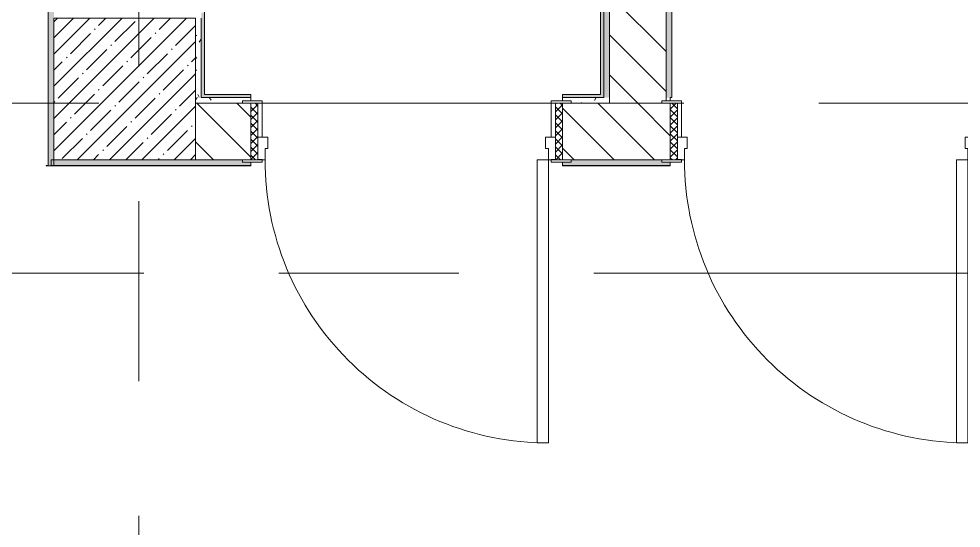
# Model space of a CAD drawing. Header units: millimetres. Extents: x -2766 to 205613, y -8553 to 29000.
# Drawn here: x 13586 to 16911, y 9599 to 11398 of the extents above; entities that cross this region are included whole.
import ezdxf

# ---------------------------------------------------------------- set-up
doc = ezdxf.new("R2010")
doc.units = ezdxf.units.MM
doc.linetypes.add('Осевая', pattern=[3175, 635, -476.25, 1587.5, -476.25])
for name, color, linetype, lineweight in [('A-DOOR', 7, 'Continuous', 9), ('A-DOOR-FRAM-2', 7, 'Continuous', 9), ('A-WALL', 7, 'Continuous', 9), ('I-WALL', 7, 'Continuous', 9), ('S-COLS', 7, 'Continuous', 9), ('Оси-2', 7, 'Осевая', 9)]:
    doc.layers.add(name, color=color, linetype=linetype, lineweight=lineweight)
for name, color, linetype, lineweight, true_color in [('A-DOOR-1', 7, 'Continuous', 9, 0xc0c0c0), ('A-DOOR-FRAM-1', 7, 'Continuous', 9, 0xc0c0c0), ('A-WALL-1', 9, 'Continuous', 9, 0x808080), ('A-WALL-FNSH-1', 9, 'Continuous', 9, 0x808080)]:
    doc.layers.add(name, color=color, linetype=linetype, lineweight=lineweight, true_color=true_color)
pattern_1 = [(135, (0, 0), (-70.71068, -70.71068), [])]
pattern_2 = [(0, (0, 0), (121.92, 30.48), [10.058, -81.382, 10.058, -81.382, -487.68]), (0, (0, 0), (121.92, 30.48), [-182.88, 10.058, -172.822, 10.058, -81.382, -213.36]), (0, (0, 0), (121.92, 30.48), [-457.2, 10.058, -50.902, 10.058, -142.342]), (120, (45.72, 15.24), (-87.356454, 90.345817), [10.058, -81.382, 10.058, -81.382, -487.68]), (120, (45.72, 15.24), (-87.356454, 90.345817), [-182.88, 10.058, -172.822, 10.058, -81.382, -213.36]), (120, (45.72, 15.24), (-87.356454, 90.345817), [-457.2, 10.058, -50.902, 10.058, -142.342]), (240, (60.96, 76.2), (-34.563546, -120.825817), [10.058, -81.382, 10.058, -81.382, -487.68]), (240, (60.96, 76.2), (-34.563546, -120.825817), [-182.88, 10.058, -172.822, 10.058, -81.382, -213.36]), (240, (60.96, 76.2), (-34.563546, -120.825817), [-457.2, 10.058, -50.902, 10.058, -142.342])]

# ---------------------------------------------------------------- blocks, each defined once
blk = doc.blocks.new('110_Дверь_СКБ_1Ст_Внутренняя1 - Д-4 1100x2100h_су мгн-32375332-План расстановки мебели и оборудования 2 этажа в осях 1-12')
at = {"layer": 'A-DOOR'}
h = blk.add_hatch(dxfattribs=at)
h.set_pattern_fill('FP_13', color=256, style=0, pattern_type=2)
h.set_pattern_definition([(135, (1751.41, 164.685), (-14.14214, -14.14214), []), (225, (1751.41, 164.685), (14.14214, -14.14214), [])])
h.paths.add_polyline_path([(562.5, 100), (537.5, 100), (537.5, -100), (562.5, -100)])
at = {"layer": 'A-DOOR-FRAM-2'}
h = blk.add_hatch(dxfattribs=at)
h.set_pattern_fill('FP_14', color=256, style=0, pattern_type=2)
h.set_pattern_definition([(45, (-371.384, 164.685), (-14.1421, 14.1421), []), (135, (-371.384, 164.685), (-14.1421, -14.1421), [])])
h.paths.add_polyline_path([(-512.5, 100), (-537.5, 100), (-537.5, -100), (-512.5, -100)])
at = {"layer": 'A-DOOR-1'}
for p, q in [((-487.5, 1100), (-487.5, 100)), ((-447.5, 1100), (-487.5, 1100)), ((-447.5, 100), (-447.5, 1100)), ((-487.5, 100), (-447.5, 100))]:
    blk.add_line(p, q, dxfattribs=at)
blk.add_arc((-487.5, 100), 1000, 360, 90, dxfattribs=at)
at = {"layer": 'A-DOOR-FRAM-1'}
for p, q in [((-497.5, 108), (-567.5, 108)), ((-567.5, 108), (-567.5, 100)), ((-567.5, 100), (-497.5, 100)), ((-512.5, 100), (-537.5, 100)), ((-537.5, 100), (-537.5, -100)), ((-487.5, 100), (-512.5, 100)), ((-512.5, 100), (-512.5, 20)), ((-512.5, -100), (-512.5, 100)), ((-497.5, 100), (-512.5, 100)), ((-512.5, 100), (-512.5, 99)), ((-497.5, 100), (-497.5, 108)), ((-497.5, 99), (-497.5, 100)), ((-487.5, 60), (-487.5, 100)), ((512.5, 100), (512.5, 60)), ((537.5, 100), (512.5, 100)), ((592.5, 108), (522.5, 108)), ((522.5, 108), (522.5, 100)), ((537.5, 100), (522.5, 100)), ((522.5, 100), (522.5, 99)), ((522.5, 100), (592.5, 100)), ((537.5, 20), (537.5, 100)), ((562.5, 100), (537.5, 100)), ((537.5, 100), (537.5, -100)), ((537.5, 99), (537.5, 100)), ((562.5, -100), (562.5, 100)), ((592.5, 100), (592.5, 108)), ((-512.5, 99), (-497.5, 99)), ((522.5, 99), (537.5, 99)), ((-477.5, 60), (-487.5, 60)), ((-477.5, 20), (-477.5, 60)), ((512.5, 60), (502.5, 60)), ((502.5, 60), (502.5, 20)), ((-512.5, 20), (-477.5, 20)), ((-497.5, 20), (-512.5, 20)), ((-512.5, 20), (-512.5, -100)), ((-497.5, -100), (-497.5, 20)), ((502.5, 20), (537.5, 20)), ((537.5, 20), (522.5, 20)), ((522.5, 20), (522.5, -100)), ((537.5, -100), (537.5, 20)), ((-497.5, -100), (-567.5, -100)), ((-567.5, -100), (-567.5, -108)), ((-567.5, -108), (-497.5, -108)), ((-537.5, -100), (-512.5, -100)), ((-512.5, -100), (-497.5, -100)), ((-497.5, -108), (-497.5, -100)), ((522.5, -100), (537.5, -100)), ((592.5, -100), (522.5, -100)), ((522.5, -100), (522.5, -108)), ((522.5, -108), (592.5, -108)), ((537.5, -100), (562.5, -100)), ((592.5, -108), (592.5, -100))]:
    blk.add_line(p, q, dxfattribs=at)
blk = doc.blocks.new('BSC_Колонна _Прямоугольная - 500х500-V45-План расстановки мебели и оборудования 2 этажа в осях 1-12')
at = {"layer": 'S-COLS'}
h = blk.add_hatch(dxfattribs=at)
h.set_pattern_fill('FP_57', color=256, style=0, pattern_type=2)
h.set_pattern_definition([(45, (-13960, -11150), (-57.02463, 57.02463), []), (45, (-13902.975, -11150), (-57.02463, 57.02463), [100.806, -20.161, 3.353, -16.808])])
h.paths.add_polyline_path([(-250, -250), (250, -250), (250, 250), (-250, 250)])
for p, q in [((250, 250), (-250, 250)), ((-250, 250), (-250, -250)), ((250, -250), (250, 250)), ((-250, -250), (250, -250))]:
    blk.add_line(p, q, dxfattribs=at)

msp = doc.modelspace()

# ---------------------------------------------------------------- hatches: boundary and pattern name
at = {"layer": 'I-WALL'}
h = msp.add_hatch(dxfattribs=at)
h.set_pattern_fill('FP_87', color=256, style=0, pattern_type=2)
h.set_pattern_definition(pattern_2)
h.paths.add_polyline_path([(13710.3, 10879), (13710, 14980), (13690.3, 14980), (13690.3, 10879)])
h = msp.add_hatch(dxfattribs=at)
h.set_pattern_fill('FP_11', color=256, style=0, pattern_type=2)
h.set_pattern_definition(pattern_1)
h.paths.add_polyline_path([(15670, 11100), (15855, 11100), (15855, 11108), (15870, 11108), (15870, 14980), (15670, 14980), (15670, 11120)])
h = msp.add_hatch(dxfattribs=at)
h.set_pattern_fill('FP_87', color=256, style=0, pattern_type=2)
h.set_pattern_definition(pattern_2)
h.paths.add_polyline_path([(15670, 11120), (15670, 14270), (15650, 14270), (15650, 11120)])
for points in [[(15650, 11131), (15650, 14250), (15639, 14250), (15639, 11131)], [(14241, 11120), (14241, 11420), (14230, 11420), (14230, 11120)]]:
    msp.add_hatch(color=256, dxfattribs=at).paths.add_polyline_path(points)
h = msp.add_hatch(dxfattribs=at)
h.set_pattern_fill('FP_87', color=256, style=0, pattern_type=2)
h.set_pattern_definition(pattern_2)
h.paths.add_polyline_path([(15890, 11120), (15890, 14250), (15870, 14250), (15870, 11120), (15885, 11120)])
h = msp.add_hatch(dxfattribs=at)
h.set_pattern_fill('FP_87', color=256, style=0, pattern_type=2)
h.set_pattern_definition(pattern_2)
h.paths.add_polyline_path([(14230, 11120), (14230, 11400), (14210, 11400), (14210, 11120)])
h = msp.add_hatch(dxfattribs=at)
h.set_pattern_fill('FP_87', color=256, style=0, pattern_type=2)
h.set_pattern_definition(pattern_2)
h.paths.add_polyline_path([(15535, 11100), (15670, 11100), (15670, 11120), (15505, 11120), (15505, 11108), (15535, 11108), (15535, 11104.1)])
h.paths.add_polyline_path([(14210, 11100), (14375, 11100), (14375, 11108), (14405, 11108), (14405, 11120), (14210, 11120)])
h = msp.add_hatch(color=256, dxfattribs=at)
h.paths.add_polyline_path([(15505, 11120), (15650, 11120), (15650, 11131), (15505, 11131)])
h.paths.add_polyline_path([(14241, 11120), (14405, 11120), (14405, 11131), (14241, 11131)])
h = msp.add_hatch(dxfattribs=at)
h.set_pattern_fill('FP_11', color=256, style=0, pattern_type=2)
h.set_pattern_definition(pattern_1)
h.paths.add_polyline_path([(19710, 10900), (19710, 11100), (16985, 11100), (16985, 10900), (18716.9, 10900)])
h.paths.add_polyline_path([(14375, 10900), (14405, 10900), (14405, 11100), (14210, 11100), (14210, 10900)])
h.paths.add_polyline_path([(15855, 10900), (15885, 10900), (15885, 11100), (15505, 11100), (15505, 10900), (15535, 10900)])
h = msp.add_hatch(dxfattribs=at)
h.set_pattern_fill('FP_87', color=256, style=0, pattern_type=2)
h.set_pattern_definition(pattern_2)
h.paths.add_polyline_path([(19710, 10880), (20010, 10880), (20010, 10900), (17015, 10900), (17015, 10892), (16985, 10892), (16985, 10880), (18716.9, 10880)])
h.paths.add_polyline_path([(15855, 10880), (15885, 10880), (15885, 10892), (15855, 10892), (15855, 10900), (15535, 10900), (15535, 10892), (15505, 10892), (15505, 10880), (15535, 10880)])
h.paths.add_polyline_path([(14210, 10880), (14405, 10880), (14405, 10892), (14375, 10892), (14375, 10900), (13700.3, 10900), (13700.3, 10880), (13710.3, 10880)])

# ---------------------------------------------------------------- linework, layer by layer
at = {"layer": 'A-WALL'}
for p, q in [((15670, 14980), (15670, 11100)), ((15870, 11108), (15870, 14980)), ((15650, 14261), (15650, 11120)), ((15890, 14250), (15890, 11120)), ((14230, 11400), (14230, 11120)), ((14230, 11120), (14405, 11120)), ((15650, 11120), (15505, 11120)), ((14375, 11100), (14210, 11100)), ((14210, 11100), (14375, 11100)), ((15670, 11100), (15535, 11100)), ((15535, 11100), (15670, 11100)), ((13689.3, 10880), (13690.3, 10880)), ((14210, 10900), (14375, 10900)), ((14375, 10900), (14210, 10900)), ((15535, 10900), (15855, 10900)), ((15855, 10900), (15535, 10900))]:
    msp.add_line(p, q, dxfattribs=at)
at = {"layer": 'A-WALL-1'}
for p, q in [((14405, 11108), (14405, 11120)), ((15505, 11120), (15505, 11108)), ((15885, 11108), (15885, 11120)), ((15885, 11120), (15890, 11120)), ((13690.3, 10880), (13690.3, 10879)), ((13690.3, 10879), (13710.3, 10879)), ((13710, 10900), (13700.3, 10900)), ((13700.3, 10900), (13700.3, 10880)), ((13710.3, 10879), (13710.3, 10900)), ((13710.3, 10880), (14405, 10880)), ((14405, 10880), (14405, 10892)), ((15505, 10892), (15505, 10880)), ((15505, 10880), (15885, 10880)), ((15885, 10880), (15885, 10892))]:
    msp.add_line(p, q, dxfattribs=at)
at = {"layer": 'A-WALL-FNSH-1'}
for p, q in [((13689.3, 14980), (13689.3, 10880)), ((13690.3, 10880), (13690.3, 14980)), ((15639, 14250), (15639, 11131)), ((15891, 11120), (15891, 14249)), ((14241, 11131), (14241, 11431)), ((14405, 11131), (14241, 11131)), ((14405, 11120), (14405, 11131)), ((15639, 11131), (15505, 11131)), ((15505, 11131), (15505, 11120)), ((15890, 11120), (15891, 11120)), ((13689.3, 10880), (13682.3, 10880)), ((13682.3, 10880), (13682.3, 10879)), ((13682.3, 10879), (13690.3, 10879)), ((14405, 10880), (13710.3, 10880)), ((13710.3, 10879), (14405, 10879)), ((14405, 10879), (14405, 10880)), ((15885, 10880), (15505, 10880)), ((15505, 10880), (15505, 10879)), ((15505, 10879), (15885, 10879)), ((15885, 10879), (15885, 10880))]:
    msp.add_line(p, q, dxfattribs=at)
at = {"layer": 'I-WALL'}
msp.add_line((13700.3, 10880), (13710.3, 10880), dxfattribs=at)
at = {"layer": 'Оси-2'}
for p, q in [((14010, 593.7), (14010, 24898.1)), ((534, 11100), (35990, 11100)), ((1804, 10500), (35990, 10500))]:
    msp.add_line(p, q, dxfattribs=at)

# ---------------------------------------------------------------- block references
at = {"layer": 'A-DOOR-1', "rotation": 180}
for p in [(14967.5, 11000), (16447.5, 11000)]:
    msp.add_blockref('110_Дверь_СКБ_1Ст_Внутренняя1 - Д-4 1100x2100h_су мгн-32375332-План расстановки мебели и оборудования 2 этажа в осях 1-12', p, dxfattribs=at)
at = {"layer": 'S-COLS'}
msp.add_blockref('BSC_Колонна _Прямоугольная - 500х500-V45-План расстановки мебели и оборудования 2 этажа в осях 1-12', (13960, 11150), dxfattribs=at)

doc.saveas('drawing.dxf')
